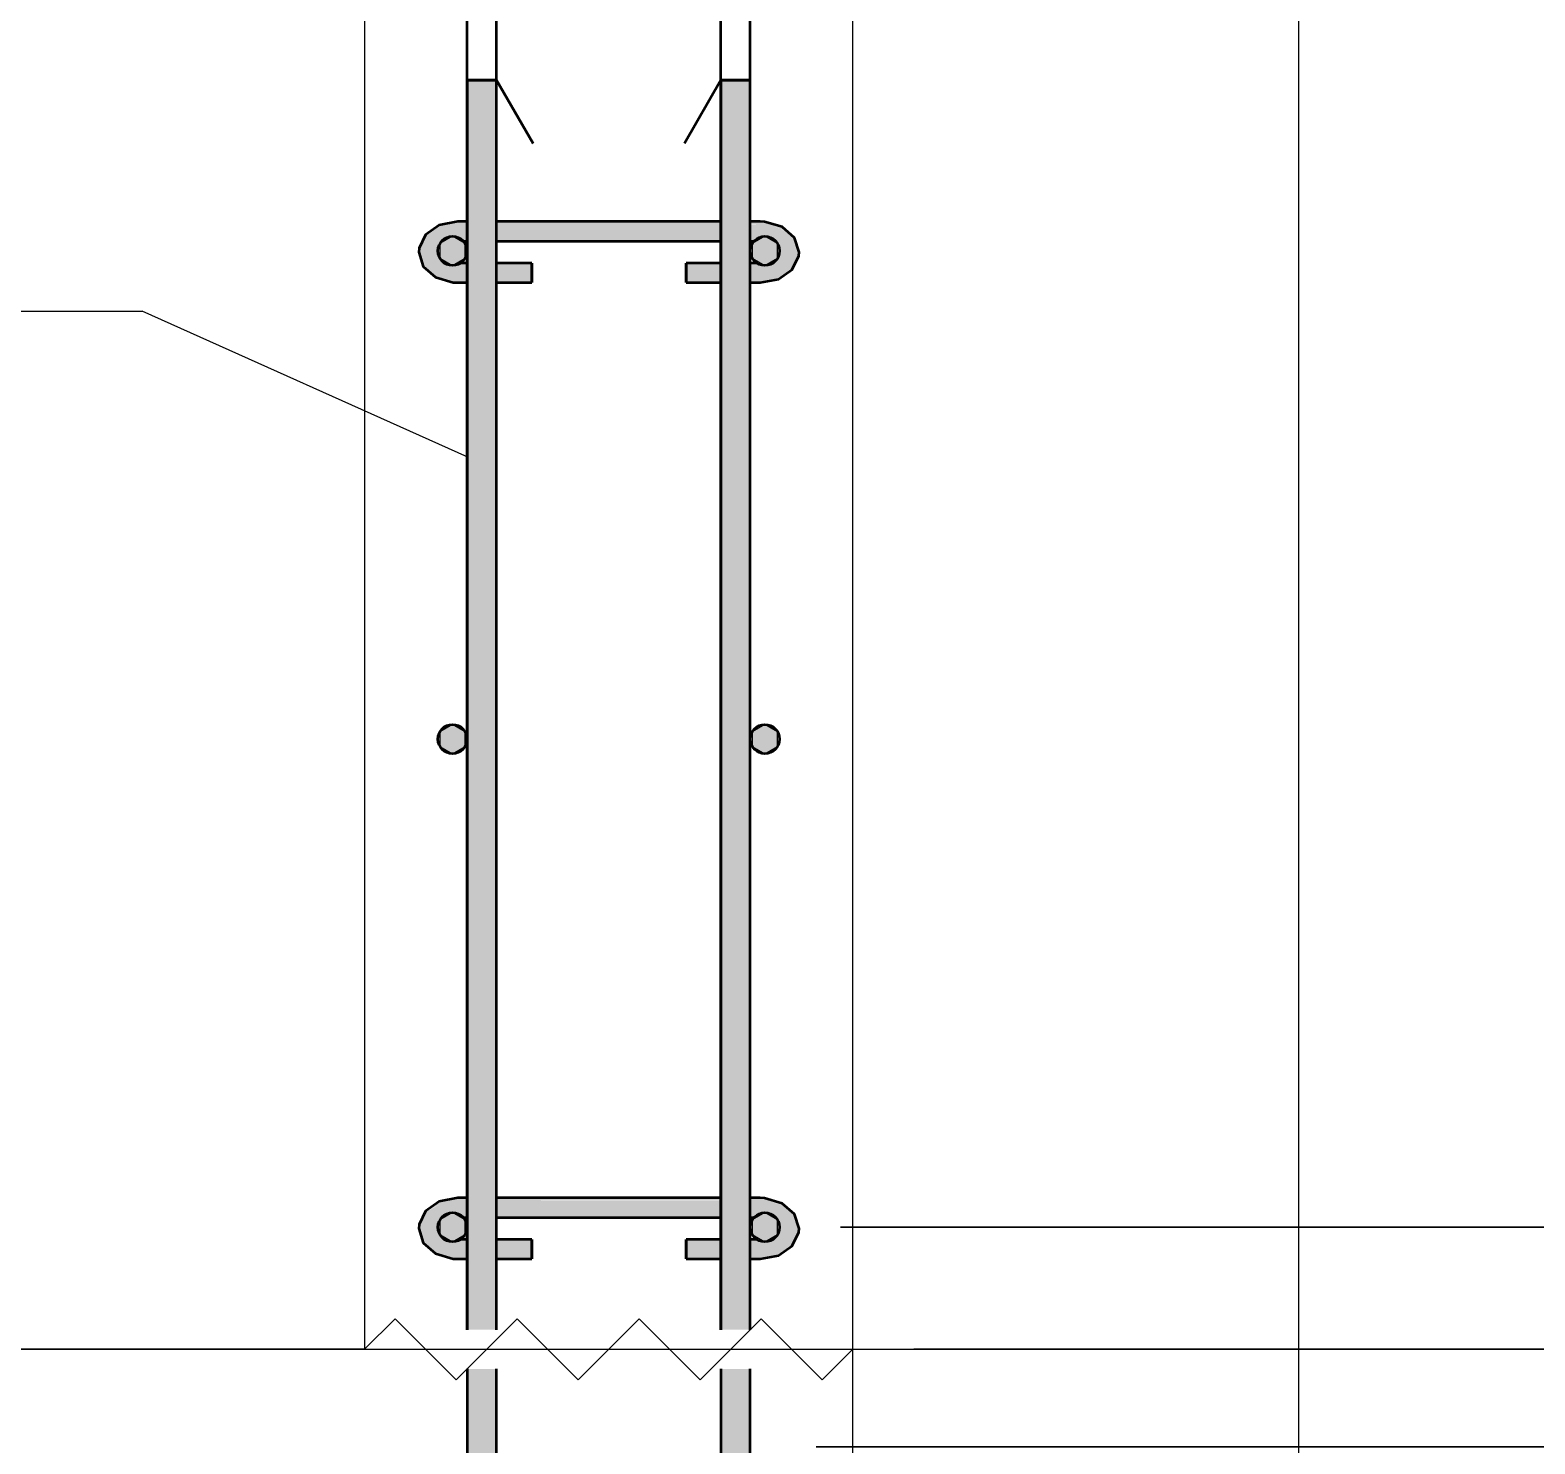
# Model space of a CAD drawing. Header units: millimetres. Extents: x -39709 to 12452, y -4989 to 80275.
# Drawn here: x 4058 to 4675, y -2989 to -2410 of the extents above; entities that cross this region are included whole.
import ezdxf

# ---------------------------------------------------------------- set-up
doc = ezdxf.new("R2010")
doc.units = ezdxf.units.MM
for name, color, linetype, lineweight in [('AA_Dim', 7, 'Continuous', 9), ('AA_Dim-25', 7, 'Continuous', 9), ('AA_Oformlenie', 7, 'Continuous', 9), ('AA_Vinoska', 7, 'Continuous', 9), ('AA_Visotnaya otmetka', 7, 'Continuous', 9), ('AF_Stena_Опалубка', 253, 'Continuous', 20), ('KR_Armatura', 7, 'Continuous', 20), ('KR_Armatura_Tonkie', 7, 'Continuous', 20), ('KR_Fundament', 7, 'Continuous', 20)]:
    doc.layers.add(name, color=color, linetype=linetype, lineweight=lineweight)
doc.styles.add('ISOCPEUR_6', font='isocpeur.TTF', dxfattribs={"width": 0.9, "height": 62.5})
doc.dimstyles.new('00_Точн_3_знака__прозр__2', dxfattribs={"dimscale": 304.8, "dimtxt": 62.672186, "dimasz": 0.139436, "dimexe": 0.123031, "dimexo": 0.082021, "dimgap": 0.008202, "dimtad": 1, "dimdec": 3, "dimrnd": 0.001, "dimdsep": 46, "dimtxsty": 'ISOCPEUR_6', "dimblk1": 'OBLIQUE', "dimblk2": 'OBLIQUE', "dimsah": 1, "dimcen": 0.09, "dimdle": 0.123031, "dimazin": 0, "dimtfac": 1, "dimtdec": 4, "dimtix": 1, "dimtmove": 1, "dimatfit": 3, "dimfxl": 1, "dimtvp": 1, "dimtolj": 1, "dimtzin": 0, "dimlwd": 18, "dimlwe": 18, "dimarcsym": 2})
doc.dimstyles.new('00_Точн_3_знака__прозр__3', dxfattribs={"dimscale": 304.8, "dimtxt": 62.672186, "dimasz": 0.139436, "dimexe": 0.123031, "dimexo": 0.082021, "dimgap": 0.008202, "dimtad": 1, "dimdec": 3, "dimrnd": 0.001, "dimdsep": 46, "dimtxsty": 'ISOCPEUR_6', "dimblk1": 'OBLIQUE', "dimblk2": 'OBLIQUE', "dimsah": 1, "dimcen": 0.09, "dimdle": 0.123031, "dimazin": 0, "dimtfac": 1, "dimtdec": 4, "dimtix": 1, "dimtmove": 0, "dimatfit": 3, "dimfxl": 1, "dimtvp": 1, "dimtolj": 1, "dimtzin": 0, "dimlwd": 18, "dimlwe": 18, "dimarcsym": 2})

# ---------------------------------------------------------------- blocks, each defined once
blk = doc.blocks.new('265_Выпуск П одной длины _НесАрм_РабПлоск_ - В1 _d12_ t250-4071037-2-2 Армирование')
at = {"layer": 'KR_Armatura_Tonkie', "lineweight": 35}
h = blk.add_hatch(color=256, dxfattribs=at)
h.paths.add_polyline_path([(-77200.51, -3156), (-77195.96, -3156), (-77196.16, -2958), (-77207.96, -2958), (-77207.75, -3156), (-77201.96, -3156)])
h.paths.add_polyline_path([(-77199.96, -2942), (-77195.96, -2942), (-77196.16, -2430), (-77207.96, -2430), (-77207.75, -2942), (-77199.98, -2942)])
h = blk.add_hatch(color=256, dxfattribs=at)
h.paths.add_polyline_path([(-77097.96, -3156), (-77091.96, -3156), (-77092.16, -2958), (-77103.96, -2958), (-77103.75, -3156), (-77099.51, -3156)])
h.paths.add_polyline_path([(-77092.58, -2942), (-77091.96, -2942), (-77092.16, -2430), (-77103.96, -2430), (-77103.75, -2942), (-77092.76, -2942)])
for points in [[(-77165.96, -3198), (-77165.96, -3186), (-77173.72, -3184.98), (-77181.12, -3181.85), (-77187.17, -3177.21), (-77192.06, -3170.7), (-77194.95, -3163.66), (-77196.16, -3156), (-77207.96, -3156), (-77206.53, -3166.87), (-77202.33, -3177), (-77195.26, -3186), (-77186.02, -3192.76), (-77176.83, -3196.57), (-77170.94, -3197.34)], [(-77133.96, -3198), (-77123.09, -3196.57), (-77112.69, -3192.17), (-77104.26, -3185.7), (-77097.58, -3177), (-77093.39, -3166.87), (-77092.16, -3156), (-77103.96, -3156), (-77104.98, -3163.76), (-77108.1, -3171.16), (-77112.74, -3177.21), (-77118.96, -3181.98), (-77126.3, -3184.99), (-77133.96, -3186.2), (-77133.96, -3197.8)], [(-77165.96, -3198), (-77133.96, -3197.8), (-77133.96, -3186), (-77165.96, -3186.2), (-77165.96, -3197.8)]]:
    blk.add_hatch(color=256, dxfattribs=at).paths.add_polyline_path(points)
for p, q in [((-77207.96, -2430), (-77207.96, -2942)), ((-77207.96, -2430), (-77195.96, -2430)), ((-77196.16, -2430), (-77207.75, -2430)), ((-77195.96, -2942), (-77195.96, -2430)), ((-77195.96, -2430), (-77180.96, -2455.98)), ((-77103.96, -2430), (-77118.96, -2455.98)), ((-77103.96, -2430), (-77103.96, -2942)), ((-77103.96, -2430), (-77091.96, -2430)), ((-77092.16, -2430), (-77103.75, -2430)), ((-77091.96, -2942), (-77091.96, -2430)), ((-77207.96, -2958), (-77207.96, -2990)), ((-77195.96, -2990), (-77195.96, -2958)), ((-77103.96, -2958), (-77103.96, -2990)), ((-77091.96, -2990), (-77091.96, -2958)), ((-77207.96, -2990), (-77207.96, -3002)), ((-77195.96, -3002), (-77195.96, -2990)), ((-77103.96, -2990), (-77103.96, -3002)), ((-77091.96, -3002), (-77091.96, -2990)), ((-77207.96, -3002), (-77207.96, -3156)), ((-77195.96, -3156), (-77195.96, -3002)), ((-77103.96, -3002), (-77103.96, -3156)), ((-77091.96, -3156), (-77091.96, -3002)), ((-77133.96, -3186), (-77165.96, -3186)), ((-77165.96, -3198), (-77133.96, -3198))]:
    blk.add_line(p, q, dxfattribs=at)
at = {"layer": 'KR_Armatura_Tonkie', "lineweight": 35, "flags": 128}
for points in [[(-77207.96, -3156), (-77205.99, -3168.69), (-77200.29, -3180.19), (-77194.69, -3186)], [(-77165.96, -3186), (-77176.61, -3184.04), (-77185.88, -3178.43), (-77192.55, -3169.89), (-77195.75, -3159.54), (-77195.96, -3156)], [(-77103.96, -3156), (-77105.91, -3166.66), (-77111.53, -3175.92), (-77120.06, -3182.59), (-77130.41, -3185.79), (-77133.96, -3186)], [(-77105.27, -3186), (-77100.52, -3181.42), (-77094.41, -3170.14), (-77091.98, -3157.53), (-77091.96, -3156)], [(-77194.69, -3186), (-77191.38, -3189.43), (-77180.09, -3195.55), (-77167.48, -3197.97), (-77165.96, -3198)], [(-77133.96, -3198), (-77121.27, -3196.04), (-77109.77, -3190.33), (-77105.27, -3186)]]:
    blk.add_lwpolyline(points, dxfattribs=at)
blk = doc.blocks.new('350_Стержень П торец СК-СГ _НесАрм_РабПлоск_ - 350_Стержень П торец СК-СГ _НесАрм_РабПлоск_-V30-2-2 Армирование')
at = {"layer": 'KR_Armatura_Tonkie'}
for points in [[(-77213.96, -2506), (-77212.4, -2505.8), (-77210.96, -2505.2), (-77209.71, -2504.24), (-77208.67, -2502.79), (-77208.16, -2501.55), (-77207.98, -2499.82), (-77208.16, -2498.45), (-77208.76, -2497), (-77209.71, -2495.76), (-77210.96, -2494.8), (-77212.4, -2494.2), (-77213.96, -2494), (-77215.51, -2494.2), (-77216.96, -2494.8), (-77218.2, -2495.76), (-77219.15, -2497), (-77219.75, -2498.45), (-77219.96, -2500), (-77219.75, -2501.55), (-77219.15, -2503), (-77218.2, -2504.24), (-77216.96, -2505.2), (-77215.51, -2505.8)], [(-77085.96, -2506), (-77084.4, -2505.8), (-77082.96, -2505.2), (-77081.71, -2504.24), (-77080.76, -2503), (-77080.16, -2501.55), (-77079.98, -2499.82), (-77080.16, -2498.45), (-77080.76, -2497), (-77081.71, -2495.76), (-77082.96, -2494.8), (-77084.4, -2494.2), (-77085.96, -2494), (-77087.51, -2494.2), (-77088.96, -2494.8), (-77090.2, -2495.76), (-77091.15, -2497), (-77091.75, -2498.45), (-77091.96, -2500), (-77091.75, -2501.55), (-77091.15, -2503), (-77090.2, -2504.24), (-77088.96, -2505.2), (-77087.51, -2505.8)]]:
    blk.add_hatch(color=256, dxfattribs=at).paths.add_polyline_path(points)
at = {"layer": 'AA_Oformlenie'}
for centre, start, end in [((-77213.96, -2500), 90, 270), ((-77213.96, -2500), 270, 90), ((-77085.96, -2500), 90, 270), ((-77085.96, -2500), 270, 90)]:
    blk.add_arc(centre, 6, start, end, dxfattribs=at)
at = {"layer": 'KR_Armatura_Tonkie', "lineweight": 35}
for centre in [(-77213.96, -2500), (-77085.96, -2500)]:
    blk.add_circle(centre, 6, dxfattribs=at)
blk = doc.blocks.new('350_Стержень П торец СК-СГ _НесАрм_РабПлоск_ - 350_Стержень П торец СК-СГ _НесАрм_РабПлоск_-4142405-2-2 Армирование')
at = {"layer": 'KR_Armatura_Tonkie'}
for points in [[(-77213.96, -1106), (-77212.4, -1105.8), (-77210.96, -1105.2), (-77209.71, -1104.24), (-77208.76, -1103), (-77208.16, -1101.55), (-77207.96, -1100), (-77208.16, -1098.45), (-77208.76, -1097), (-77209.71, -1095.76), (-77210.96, -1094.8), (-77212.4, -1094.2), (-77213.96, -1094), (-77215.51, -1094.2), (-77216.96, -1094.8), (-77218.2, -1095.76), (-77219.15, -1097), (-77219.75, -1098.45), (-77219.96, -1100), (-77219.75, -1101.55), (-77219.15, -1103), (-77218.2, -1104.24), (-77216.96, -1105.2), (-77215.51, -1105.8)], [(-77085.96, -1106), (-77084.4, -1105.8), (-77082.96, -1105.2), (-77081.71, -1104.24), (-77080.76, -1103), (-77080.16, -1101.55), (-77079.96, -1100), (-77080.16, -1098.45), (-77080.76, -1097), (-77081.71, -1095.76), (-77082.96, -1094.8), (-77084.4, -1094.2), (-77085.96, -1094), (-77087.51, -1094.2), (-77088.96, -1094.8), (-77090.2, -1095.76), (-77091.15, -1097), (-77091.75, -1098.45), (-77091.96, -1100), (-77091.75, -1101.55), (-77091.15, -1103), (-77090.2, -1104.24), (-77088.96, -1105.2), (-77087.51, -1105.8)]]:
    blk.add_hatch(color=256, dxfattribs=at).paths.add_polyline_path(points)
at = {"layer": 'AA_Oformlenie'}
for centre, start, end in [((-77213.96, -1100), 90, 270), ((-77213.96, -1100), 270, 90), ((-77085.96, -1100), 90, 270), ((-77085.96, -1100), 270, 90)]:
    blk.add_arc(centre, 6, start, end, dxfattribs=at)
at = {"layer": 'KR_Armatura_Tonkie', "lineweight": 35}
for centre in [(-77213.96, -1100), (-77085.96, -1100)]:
    blk.add_circle(centre, 6, dxfattribs=at)
blk = doc.blocks.new('265_Выпуск П одной длины _НесАрм_РабПлоск_ - В1 _d12_ t250-V31-2-2 Армирование')
at = {"layer": 'KR_Armatura_Tonkie', "lineweight": 35}
for p, q in [((-77207.96, -2430), (-77207.96, -2488.89)), ((-77196.16, -2430), (-77207.75, -2430)), ((-77207.75, -2430), (-77196.16, -2430)), ((-77195.96, -2488.89), (-77195.96, -2430)), ((-77195.96, -2430), (-77180.96, -2455.98)), ((-77103.96, -2430), (-77118.96, -2455.98)), ((-77103.96, -2430), (-77103.96, -2488.89)), ((-77103.75, -2430), (-77092.16, -2430)), ((-77092.16, -2430), (-77103.75, -2430)), ((-77091.96, -2488.89), (-77091.96, -2430)), ((-77207.96, -2495.13), (-77207.96, -2888.89)), ((-77195.96, -2888.89), (-77195.96, -2495.13)), ((-77103.96, -2495.13), (-77103.96, -2888.89)), ((-77091.96, -2888.89), (-77091.96, -2495.13)), ((-77207.96, -2895.13), (-77207.96, -2942)), ((-77195.96, -2942), (-77195.96, -2895.13)), ((-77103.96, -2895.13), (-77103.96, -2942)), ((-77091.96, -2942), (-77091.96, -2895.13)), ((-77207.96, -2958), (-77207.96, -2990)), ((-77195.96, -2990), (-77195.96, -2958)), ((-77103.96, -2958), (-77103.96, -2990)), ((-77091.96, -2990), (-77091.96, -2958)), ((-77103.96, -2990), (-77103.96, -3002)), ((-77091.96, -3002), (-77091.96, -2990)), ((-77207.96, -3002), (-77207.96, -3156)), ((-77195.96, -3156), (-77195.96, -3002)), ((-77103.96, -3002), (-77103.96, -3014.93)), ((-77091.96, -3156), (-77091.96, -3002)), ((-77192.99, -3168.46), (-77195.3, -3160.99)), ((-77186.32, -3177.87), (-77192.23, -3170.3)), ((-77177.99, -3183.21), (-77184.48, -3179.28)), ((-77165.96, -3186), (-77175.47, -3184.25)), ((-77141.96, -3186), (-77165.96, -3186)), ((-77165.96, -3198), (-77133.96, -3198))]:
    blk.add_line(p, q, dxfattribs=at)
at = {"layer": 'KR_Armatura_Tonkie', "lineweight": 35, "flags": 128}
for points in [[(-77092.53, -3160.39), (-77091.98, -3157.53), (-77091.96, -3156)], [(-77206.13, -3167.83), (-77205.99, -3168.69), (-77204.65, -3171.4)], [(-77095.82, -3172.74), (-77094.41, -3170.14), (-77094.12, -3168.63)], [(-77201.04, -3178.68), (-77200.29, -3180.19), (-77198.29, -3182.27)], [(-77102.26, -3183.1), (-77100.52, -3181.42), (-77099.44, -3179.41)], [(-77111.27, -3191.08), (-77109.77, -3190.33), (-77107.69, -3188.33)], [(-77122.12, -3196.17), (-77121.27, -3196.04), (-77118.55, -3194.69)]]:
    blk.add_lwpolyline(points, dxfattribs=at)
blk = doc.blocks.new('261_Шпилька массив _НесАрм_РабПлоск_ - 8 А240-4153523-2-2 Армирование')
at = {"layer": 'KR_Armatura_Tonkie', "lineweight": 35}
for points in [[(-77211.79, -2512.98), (-77211.79, -2506.15), (-77214.42, -2505.94), (-77216.48, -2505.39), (-77216.96, -2505.2), (-77218.74, -2503.53), (-77219.15, -2503), (-77219.89, -2500.49), (-77219.93, -2499.82), (-77219.34, -2497.45), (-77218.73, -2496.45), (-77217.92, -2495.54), (-77216.96, -2494.8), (-77215.51, -2494.2), (-77213.96, -2494), (-77211.79, -2494), (-77211.79, -2489.18), (-77217.92, -2490.04), (-77223.11, -2492.49), (-77226.58, -2496.17), (-77227.79, -2500.49), (-77226.58, -2504.82), (-77222.83, -2508.92), (-77220.07, -2510.98), (-77217.86, -2512.04), (-77215.24, -2512.44)], [(-77087.96, -2512.98), (-77080.44, -2511.53), (-77075.55, -2508.41), (-77073.17, -2504.82), (-77071.96, -2500.49), (-77073.17, -2496.17), (-77076.64, -2492.49), (-77082.07, -2490.01), (-77087.96, -2489.18), (-77087.96, -2494.39), (-77086.91, -2494.12), (-77085.88, -2494.01), (-77083.76, -2494.47), (-77082.08, -2495.47), (-77081.17, -2496.47), (-77080.46, -2497.72), (-77080.12, -2498.77), (-77080.06, -2500.76), (-77080.16, -2501.55), (-77081.03, -2503.36), (-77081.77, -2504.29), (-77083.96, -2505.61), (-77085.25, -2505.91), (-77087.96, -2506.15), (-77087.96, -2512.84)], [(-77211.79, -2912.98), (-77211.79, -2906.15), (-77214.42, -2905.94), (-77216.48, -2905.39), (-77216.96, -2905.2), (-77218.74, -2903.53), (-77219.15, -2903), (-77219.89, -2900.49), (-77219.95, -2899.92), (-77219.34, -2897.45), (-77218.73, -2896.45), (-77217.92, -2895.54), (-77216.96, -2894.8), (-77215.51, -2894.2), (-77213.96, -2894), (-77211.79, -2894), (-77211.79, -2889.18), (-77217.92, -2890.04), (-77223.52, -2892.93), (-77226.58, -2896.17), (-77227.79, -2900.49), (-77226.58, -2904.82), (-77222.83, -2908.92), (-77220.07, -2910.98), (-77217.86, -2912.04), (-77215.24, -2912.44)], [(-77087.96, -2912.98), (-77080.44, -2911.53), (-77075.46, -2908.27), (-77073.17, -2904.82), (-77071.96, -2900.49), (-77073.17, -2896.17), (-77076.64, -2892.49), (-77082.07, -2890.01), (-77087.96, -2889.18), (-77087.96, -2894.39), (-77086.91, -2894.12), (-77085.88, -2894.01), (-77083.76, -2894.47), (-77082.08, -2895.47), (-77081.17, -2896.47), (-77080.46, -2897.72), (-77080.12, -2898.77), (-77080.06, -2900.76), (-77080.16, -2901.55), (-77081.03, -2903.36), (-77081.77, -2904.29), (-77083.96, -2905.61), (-77085.25, -2905.91), (-77087.96, -2906.15), (-77087.96, -2912.84)]]:
    blk.add_hatch(color=256, dxfattribs=at).paths.add_polyline_path(points)
h = blk.add_hatch(color=256, dxfattribs=at)
h.paths.add_polyline_path([(-77211.79, -2506.15), (-77211.79, -2505.54), (-77212.4, -2506.04)])
h.paths.add_polyline_path([(-77226.58, -2496.17), (-77223.11, -2492.49), (-77217.68, -2490.01), (-77211.79, -2489.18), (-77211.79, -2488.01), (-77217.97, -2489), (-77220.48, -2490.2), (-77223.8, -2492.84)])
h = blk.add_hatch(color=256, dxfattribs=at)
h.paths.add_polyline_path([(-77211.79, -2489.18), (-77207.96, -2489.18), (-77207.96, -2488.01), (-77211.79, -2488.15), (-77211.79, -2488.55)])
h.paths.add_polyline_path([(-77195.96, -2489.18), (-77103.96, -2489.1), (-77103.96, -2488.01), (-77195.96, -2488.15), (-77195.96, -2488.63)])
h.paths.add_polyline_path([(-77091.96, -2489.18), (-77087.96, -2489.18), (-77087.96, -2488.01), (-77091.96, -2488.16), (-77091.96, -2489.16)])
h = blk.add_hatch(color=256, dxfattribs=at)
h.paths.add_polyline_path([(-77209.52, -2496.01), (-77207.96, -2495.76), (-77207.96, -2489.18), (-77211.79, -2489.18), (-77211.79, -2494.46), (-77210.08, -2495.47), (-77209.52, -2496.01)])
h.paths.add_polyline_path([(-77195.96, -2496.01), (-77103.96, -2495.87), (-77103.96, -2489.18), (-77195.96, -2489.18), (-77195.96, -2495.99)])
h.paths.add_polyline_path([(-77090.39, -2496.01), (-77089.83, -2495.47), (-77087.96, -2494.01), (-77087.96, -2489.18), (-77091.96, -2489.21), (-77091.75, -2496.01), (-77090.64, -2496.01)])
h = blk.add_hatch(color=256, dxfattribs=at)
h.paths.add_polyline_path([(-77087.96, -2506.15), (-77087.51, -2505.8), (-77087.96, -2505.8), (-77087.96, -2506)])
h.paths.add_polyline_path([(-77073.17, -2496.17), (-77075.55, -2492.58), (-77080.44, -2489.46), (-77087.96, -2488.15), (-77087.96, -2489.18), (-77081.83, -2490.04), (-77076.64, -2492.49)])
h = blk.add_hatch(color=256, dxfattribs=at)
h.paths.add_polyline_path([(-77209.71, -2506.15), (-77207.96, -2506.15), (-77207.96, -2504.98), (-77210.96, -2505.2), (-77211.79, -2505.8), (-77211.79, -2506.15)])
h.paths.add_polyline_path([(-77181.49, -2506.15), (-77181.49, -2504.98), (-77195.96, -2505.12), (-77195.96, -2506.15), (-77186.02, -2506.15)])
h = blk.add_hatch(color=256, dxfattribs=at)
h.paths.add_polyline_path([(-77186.02, -2512.98), (-77181.49, -2512.84), (-77181.49, -2506.15), (-77195.96, -2506.15), (-77195.96, -2512.98)])
h.paths.add_polyline_path([(-77211.79, -2512.98), (-77207.96, -2512.84), (-77207.96, -2506.15), (-77211.79, -2506.16), (-77211.79, -2512.84)])
h = blk.add_hatch(color=256, dxfattribs=at)
h.paths.add_polyline_path([(-77118.06, -2506.15), (-77103.96, -2506.15), (-77103.96, -2504.98), (-77118.26, -2505.12), (-77118.26, -2506.15)])
h.paths.add_polyline_path([(-77087.96, -2506.15), (-77088.19, -2505.51), (-77089.63, -2504.98), (-77091.96, -2505.2), (-77091.96, -2506.15), (-77088.4, -2506.15)])
h = blk.add_hatch(color=256, dxfattribs=at)
h.paths.add_polyline_path([(-77087.96, -2512.98), (-77087.96, -2506.15), (-77091.96, -2506.15), (-77091.96, -2512.98)])
h.paths.add_polyline_path([(-77118.06, -2512.98), (-77103.96, -2512.84), (-77103.96, -2506.15), (-77118.26, -2506.15), (-77118.26, -2512.98)])
h = blk.add_hatch(color=256, dxfattribs=at)
h.paths.add_polyline_path([(-77211.79, -2906.15), (-77211.79, -2905.54), (-77212.4, -2906.04)])
h.paths.add_polyline_path([(-77226.58, -2896.17), (-77223.11, -2892.49), (-77217.68, -2890.01), (-77211.79, -2889.18), (-77211.79, -2888.01), (-77217.97, -2889), (-77220.48, -2890.2), (-77224.2, -2893.32), (-77226.4, -2895.95)])
h = blk.add_hatch(color=256, dxfattribs=at)
h.paths.add_polyline_path([(-77186.02, -2889.18), (-77103.96, -2889.1), (-77103.96, -2888.01), (-77195.96, -2888.15), (-77195.96, -2889.18)])
h.paths.add_polyline_path([(-77208.67, -2889.18), (-77207.96, -2889.18), (-77207.96, -2888.01), (-77211.79, -2888.15), (-77211.79, -2889.18)])
h.paths.add_polyline_path([(-77091.96, -2889.18), (-77087.96, -2889.18), (-77087.96, -2888.01), (-77091.96, -2888.16), (-77091.96, -2889.16)])
h = blk.add_hatch(color=256, dxfattribs=at)
h.paths.add_polyline_path([(-77209.17, -2896.01), (-77207.96, -2895.76), (-77207.96, -2889.18), (-77211.79, -2889.18), (-77211.79, -2894.46), (-77210.08, -2895.47), (-77209.52, -2896.01)])
h.paths.add_polyline_path([(-77118.06, -2896.01), (-77103.96, -2895.87), (-77103.96, -2889.18), (-77195.96, -2889.18), (-77195.96, -2896.01), (-77140.71, -2896.01)])
h.paths.add_polyline_path([(-77091.96, -2896.01), (-77090.2, -2895.76), (-77087.96, -2894.01), (-77087.96, -2889.18), (-77091.96, -2889.21), (-77091.96, -2895.88)])
h = blk.add_hatch(color=256, dxfattribs=at)
h.paths.add_polyline_path([(-77087.96, -2906.15), (-77087.51, -2905.8), (-77087.96, -2905.8), (-77087.96, -2906)])
h.paths.add_polyline_path([(-77073.17, -2896.17), (-77075.55, -2892.58), (-77080.44, -2889.46), (-77087.96, -2888.15), (-77087.96, -2889.18), (-77081.83, -2890.04), (-77076.23, -2892.93), (-77074.31, -2894.96)])
h = blk.add_hatch(color=256, dxfattribs=at)
h.paths.add_polyline_path([(-77209.71, -2906.15), (-77207.96, -2906.15), (-77207.96, -2904.98), (-77210.96, -2905.2), (-77211.79, -2905.8), (-77211.79, -2906.15)])
h.paths.add_polyline_path([(-77181.49, -2906.15), (-77181.49, -2904.98), (-77195.96, -2905.12), (-77195.96, -2906.15), (-77186.02, -2906.15)])
h = blk.add_hatch(color=256, dxfattribs=at)
h.paths.add_polyline_path([(-77186.02, -2912.98), (-77181.49, -2912.84), (-77181.49, -2906.15), (-77195.96, -2906.15), (-77195.96, -2912.98)])
h.paths.add_polyline_path([(-77207.96, -2912.98), (-77207.96, -2906.15), (-77211.79, -2906.16), (-77211.79, -2912.98), (-77208.67, -2912.98)])
h = blk.add_hatch(color=256, dxfattribs=at)
h.paths.add_polyline_path([(-77118.06, -2906.15), (-77103.96, -2906.15), (-77103.96, -2904.98), (-77118.26, -2905.12), (-77118.26, -2906.15)])
h.paths.add_polyline_path([(-77087.96, -2906.15), (-77088.19, -2905.51), (-77089.63, -2904.98), (-77091.96, -2905.2), (-77091.96, -2906.15), (-77088.4, -2906.15)])
h = blk.add_hatch(color=256, dxfattribs=at)
h.paths.add_polyline_path([(-77103.96, -2912.98), (-77103.96, -2906.15), (-77118.26, -2906.15), (-77118.06, -2912.98)])
h.paths.add_polyline_path([(-77091.96, -2912.98), (-77087.96, -2912.84), (-77087.96, -2906.15), (-77091.96, -2906.15), (-77091.96, -2912.96)])
for p, q in [((-77207.96, -2488.01), (-77211.79, -2488.01)), ((-77103.96, -2488.01), (-77195.96, -2488.01)), ((-77087.96, -2488.01), (-77091.96, -2488.01)), ((-77209.57, -2496.01), (-77207.96, -2496.01)), ((-77195.96, -2496.01), (-77103.96, -2496.01)), ((-77091.96, -2496.01), (-77090.39, -2496.01)), ((-77207.96, -2504.98), (-77210.67, -2504.98)), ((-77181.49, -2504.98), (-77195.96, -2504.98)), ((-77181.49, -2504.98), (-77181.49, -2506.15)), ((-77181.49, -2511.81), (-77181.49, -2505.12)), ((-77181.49, -2506.15), (-77181.49, -2512.98)), ((-77103.96, -2504.98), (-77118.26, -2504.98)), ((-77118.26, -2506.15), (-77118.26, -2504.98)), ((-77118.26, -2505.12), (-77118.26, -2511.81)), ((-77118.26, -2512.98), (-77118.26, -2506.15)), ((-77089.24, -2504.98), (-77091.96, -2504.98)), ((-77211.79, -2512.98), (-77207.96, -2512.98)), ((-77195.96, -2512.98), (-77181.49, -2512.98)), ((-77181.49, -2512.84), (-77181.49, -2511.81)), ((-77118.26, -2511.81), (-77118.26, -2512.84)), ((-77118.26, -2512.98), (-77103.96, -2512.98)), ((-77091.96, -2512.98), (-77087.96, -2512.98)), ((-77207.96, -2888.01), (-77211.79, -2888.01)), ((-77103.96, -2888.01), (-77195.96, -2888.01)), ((-77087.96, -2888.01), (-77091.96, -2888.01)), ((-77209.57, -2896.01), (-77207.96, -2896.01)), ((-77195.96, -2896.01), (-77103.96, -2896.01)), ((-77091.96, -2896.01), (-77090.39, -2896.01)), ((-77207.96, -2904.98), (-77210.67, -2904.98)), ((-77181.49, -2904.98), (-77195.96, -2904.98)), ((-77181.49, -2904.98), (-77181.49, -2906.15)), ((-77181.49, -2911.81), (-77181.49, -2905.12)), ((-77181.49, -2906.15), (-77181.49, -2912.98)), ((-77103.96, -2904.98), (-77118.26, -2904.98)), ((-77118.26, -2906.15), (-77118.26, -2904.98)), ((-77118.26, -2905.12), (-77118.26, -2911.81)), ((-77118.26, -2912.98), (-77118.26, -2906.15)), ((-77089.24, -2904.98), (-77091.96, -2904.98)), ((-77211.79, -2912.98), (-77207.96, -2912.98)), ((-77195.96, -2912.98), (-77181.49, -2912.98)), ((-77181.49, -2912.84), (-77181.49, -2911.81)), ((-77118.26, -2911.81), (-77118.26, -2912.84)), ((-77118.26, -2912.98), (-77103.96, -2912.98)), ((-77091.96, -2912.98), (-77087.96, -2912.98))]:
    blk.add_line(p, q, dxfattribs=at)
at = {"layer": 'KR_Armatura_Tonkie', "lineweight": 35, "flags": 128}
for points in [[(-77211.79, -2488.01), (-77219.37, -2489.47), (-77224.98, -2493.37), (-77227.67, -2498.93), (-77227.79, -2500.49)], [(-77071.96, -2500.49), (-77073.81, -2494.61), (-77078.82, -2490.21), (-77086.09, -2488.09), (-77087.96, -2488.01)], [(-77227.79, -2500.49), (-77225.94, -2506.38), (-77220.93, -2510.78), (-77213.66, -2512.9), (-77211.79, -2512.98)], [(-77087.96, -2512.98), (-77080.38, -2511.52), (-77074.77, -2507.62), (-77072.08, -2502.06), (-77071.96, -2500.49)], [(-77211.79, -2888.01), (-77219.37, -2889.47), (-77224.98, -2893.37), (-77227.67, -2898.93), (-77227.79, -2900.49)], [(-77071.96, -2900.49), (-77073.81, -2894.61), (-77078.82, -2890.21), (-77086.09, -2888.09), (-77087.96, -2888.01)], [(-77227.79, -2900.49), (-77225.94, -2906.38), (-77220.93, -2910.78), (-77213.66, -2912.9), (-77211.79, -2912.98)], [(-77087.96, -2912.98), (-77080.38, -2911.52), (-77074.77, -2907.62), (-77072.08, -2902.06), (-77071.96, -2900.49)]]:
    blk.add_lwpolyline(points, dxfattribs=at)
blk = doc.blocks.new('011_Прямоугольник обрыва _ЭлУзла_ - 011_Прямоугольник обрыва _ЭлУзла_-4146452-2-2 Армирование')
at = {"layer": 'AA_Oformlenie'}
blk.add_line((-76867.33, -1568.23), (-76867.33, -3314.31), dxfattribs=at)
blk = doc.blocks.new('Последовательность узлов - 3мм масшт20 маскировка-904226-2-2 Армирование')
at = {"layer": 'AA_Oformlenie'}
for p, q in [((-77249.956293, -2950), (-77237.456293, -2937.5)), ((-77237.456293, -2937.5), (-77212.456293, -2962.5)), ((-77199.956293, -2950), (-77187.456293, -2937.5)), ((-77187.456293, -2937.5), (-77162.456293, -2962.5)), ((-77149.956293, -2950), (-77137.456293, -2937.5)), ((-77137.456293, -2937.5), (-77112.456293, -2962.5)), ((-77099.956293, -2950), (-77087.456293, -2937.5)), ((-77087.456293, -2937.5), (-77062.456293, -2962.5)), ((-77199.956293, -2950), (-77212.456293, -2962.5)), ((-77149.956293, -2950), (-77162.456293, -2962.5)), ((-77099.956293, -2950), (-77112.456293, -2962.5)), ((-77049.956293, -2950), (-77062.456293, -2962.5))]:
    blk.add_line(p, q, dxfattribs=at)
blk = doc.blocks.new('DIMBLOCK104-2-2 Армирование')
at = {"layer": 'AA_Dim-25', "lineweight": 18}
for p, q in [((4964.56, -2716.89), (4964.56, -2926.36)), ((4817.39, -2912.5), (4817.39, -2990)), ((4964.56, -2926.36), (4817.39, -2970)), ((4420.02, -2950), (4854.89, -2950)), ((4817.39, -2950), (4420.02, -2950)), ((4380.02, -2990), (4854.89, -2990)), ((4817.39, -2990), (4380.02, -2990))]:
    blk.add_line(p, q, dxfattribs=at)
at = {"layer": 'AA_Dim-25', "lineweight": 30}
for p, q in [((4817.39, -2950), (4796.14, -2928.75)), ((4817.39, -2950), (4838.64, -2971.25)), ((4817.39, -2990), (4796.14, -2968.75)), ((4817.39, -2990), (4838.64, -3011.25))]:
    blk.add_line(p, q, dxfattribs=at)
at = {"layer": 'AA_Dim-25', "color": 0, "lineweight": 18, "insert": (4880.64, -2901.36), "char_height": 62.5, "width": 221.3629, "attachment_point": 1, "rotation": 90, "line_spacing_factor": 1.135194, "style": 'ISOCPEUR_6'}
blk.add_mtext('з.с.40', dxfattribs=at)
blk = doc.blocks.new('_Oblique')
at = {"color": 0, "linetype": 'ByBlock', "lineweight": -2}
blk.add_line((-0.5, -0.5), (0.5, 0.5), dxfattribs=at)
blk = doc.blocks.new('DIMBLOCK105-2-2 Армирование')
at = {"layer": 'AA_Dim-25', "lineweight": 30}
for p, q in [((4817.39, -2990), (4796.14, -2968.75)), ((4817.39, -2990), (4838.64, -3011.25)), ((4817.39, -3210), (4796.14, -3188.75)), ((4817.39, -3210), (4838.64, -3231.25))]:
    blk.add_line(p, q, dxfattribs=at)
at = {"layer": 'AA_Dim-25', "lineweight": 18}
for p, q in [((4380.02, -2990), (4854.89, -2990)), ((4817.39, -2990), (4380.02, -2990)), ((4817.39, -2990), (4817.39, -3210)), ((4350.02, -3210), (4854.89, -3210)), ((4817.39, -3210), (4350.02, -3210))]:
    blk.add_line(p, q, dxfattribs=at)
at = {"layer": 'AA_Dim-25', "color": 0, "lineweight": 18, "insert": (4733.47, -3158.53), "char_height": 62.5, "width": 140.4803, "attachment_point": 1, "rotation": 90, "line_spacing_factor": 1.135194, "style": 'ISOCPEUR_6'}
blk.add_mtext('220', dxfattribs=at)
blk = doc.blocks.new('DIMBLOCK108-2-2 Армирование')
at = {"layer": 'AA_Dim-25', "lineweight": 30}
for p, q in [((4817.39, 300), (4796.14, 321.25)), ((4817.39, 300), (4838.64, 278.75)), ((4817.39, -2900), (4796.14, -2878.75)), ((4817.39, -2900), (4838.64, -2921.25))]:
    blk.add_line(p, q, dxfattribs=at)
at = {"layer": 'AA_Dim-25', "lineweight": 18}
for p, q in [((4390.02, 300), (4854.89, 300)), ((4817.39, 300), (4390.02, 300)), ((4817.39, 300), (4817.39, -2900)), ((4390.02, -2900), (4854.89, -2900)), ((4817.39, -2900), (4390.02, -2900))]:
    blk.add_line(p, q, dxfattribs=at)
at = {"layer": 'AA_Dim-25', "color": 0, "lineweight": 18, "insert": (4733.47, -1508.71), "char_height": 62.5, "width": 500.9045, "attachment_point": 1, "rotation": 90, "line_spacing_factor": 1.135194, "style": 'ISOCPEUR_6'}
blk.add_mtext('200х16=3200', dxfattribs=at)
blk = doc.blocks.new('DIMBLOCK109-2-2 Армирование')
at = {"layer": 'AA_Dim-25', "lineweight": 18}
for p, q in [((4817.39, -2773.45), (4817.39, -2876.5)), ((4817.39, -2876.5), (4817.39, -2925)), ((4390.02, -2900), (4854.89, -2900)), ((4817.39, -2900), (4390.02, -2900)), ((4817.39, -2900), (4817.39, -2987.5)), ((4420.02, -2950), (4854.89, -2950)), ((4817.39, -2950), (4420.02, -2950))]:
    blk.add_line(p, q, dxfattribs=at)
at = {"layer": 'AA_Dim-25', "lineweight": 30}
for p, q in [((4817.39, -2900), (4796.14, -2878.75)), ((4817.39, -2900), (4838.64, -2921.25)), ((4817.39, -2950), (4796.14, -2928.75)), ((4817.39, -2950), (4838.64, -2971.25))]:
    blk.add_line(p, q, dxfattribs=at)
at = {"layer": 'AA_Dim-25', "color": 0, "lineweight": 18, "insert": (4733.47, -2851.5), "char_height": 62.5, "width": 93.6535, "attachment_point": 1, "rotation": 90, "line_spacing_factor": 1.135194, "style": 'ISOCPEUR_6'}
blk.add_mtext('50', dxfattribs=at)
blk = doc.blocks.new('042_М_Арматуры - Диам длина поз _ Комментарий-3662934-2-2 Армирование')
at = {"layer": 'AA_Vinoska'}
blk.add_line((-77986.31, -2807.21), (-77636.31, -2807.21), dxfattribs=at)

msp = doc.modelspace()

# ---------------------------------------------------------------- hatches: boundary and pattern name
at = {"layer": 'KR_Armatura'}
h = msp.add_hatch(color=256, dxfattribs=at)
edge = h.paths.add_edge_path()
edge.add_arc((4231.0174, -2500), 6, 0, 360)
for points in [[(4231.0174, -2506), (4236.2135, -2503), (4236.2135, -2497), (4231.0174, -2494), (4225.8212, -2497), (4225.8212, -2503)], [(4359.0174, -2506), (4364.2135, -2503), (4364.2135, -2497), (4359.0174, -2494), (4353.8212, -2497), (4353.8212, -2503)], [(4231.0174, -2706), (4236.2135, -2703), (4236.2135, -2697), (4231.0174, -2694), (4225.8212, -2697), (4225.8212, -2703)], [(4359.0174, -2706), (4364.2135, -2703), (4364.2135, -2697), (4359.0174, -2694), (4353.8212, -2697), (4353.8212, -2703)], [(4231.0174, -2906), (4236.2135, -2903), (4236.2135, -2897), (4231.0174, -2894), (4225.8212, -2897), (4225.8212, -2903)], [(4359.0174, -2906), (4364.2135, -2903), (4364.2135, -2897), (4359.0174, -2894), (4353.8212, -2897), (4353.8212, -2903)]]:
    msp.add_hatch(color=256, dxfattribs=at).paths.add_polyline_path(points)
h = msp.add_hatch(color=256, dxfattribs=at)
edge = h.paths.add_edge_path()
edge.add_arc((4359.0174, -2500), 6, 0, 360)
h = msp.add_hatch(color=256, dxfattribs=at)
edge = h.paths.add_edge_path()
edge.add_arc((4231.0174, -2700), 6, 0, 360)
h = msp.add_hatch(color=256, dxfattribs=at)
edge = h.paths.add_edge_path()
edge.add_arc((4359.0174, -2700), 6, 0, 360)
h = msp.add_hatch(color=256, dxfattribs=at)
edge = h.paths.add_edge_path()
edge.add_arc((4231.0174, -2900), 6, 0, 360)
h = msp.add_hatch(color=256, dxfattribs=at)
edge = h.paths.add_edge_path()
edge.add_arc((4359.0174, -2900), 6, 0, 360)

# ---------------------------------------------------------------- linework, layer by layer
at = {"layer": 'AA_Vinoska'}
msp.add_line((4237.2841, -2584.457), (4103.8361, -2524.7554), dxfattribs=at)
at = {"layer": 'AA_Visotnaya otmetka'}
msp.add_line((3991.6513, -2950), (5072.3291, -2950), dxfattribs=at)
at = {"layer": 'AF_Stena_Опалубка'}
for p, q in [((4195.0174, 350), (4195.0174, -2950)), ((4395.0174, -2950), (4395.0174, 350))]:
    msp.add_line(p, q, dxfattribs=at)
at = {"layer": 'KR_Armatura'}
for p, q in [((4231.0174, -2494), (4225.8212, -2497)), ((4225.8212, -2497), (4225.8212, -2503)), ((4236.2135, -2497), (4231.0174, -2494)), ((4236.2135, -2503), (4236.2135, -2497)), ((4359.0174, -2494), (4353.8212, -2497)), ((4353.8212, -2497), (4353.8212, -2503)), ((4364.2135, -2497), (4359.0174, -2494)), ((4364.2135, -2503), (4364.2135, -2497)), ((4225.8212, -2503), (4231.0174, -2506)), ((4231.0174, -2506), (4236.2135, -2503)), ((4353.8212, -2503), (4359.0174, -2506)), ((4359.0174, -2506), (4364.2135, -2503)), ((4231.0174, -2694), (4225.8212, -2697)), ((4236.2135, -2697), (4231.0174, -2694)), ((4359.0174, -2694), (4353.8212, -2697)), ((4364.2135, -2697), (4359.0174, -2694)), ((4225.8212, -2697), (4225.8212, -2703)), ((4236.2135, -2703), (4236.2135, -2697)), ((4353.8212, -2697), (4353.8212, -2703)), ((4364.2135, -2703), (4364.2135, -2697)), ((4225.8212, -2703), (4231.0174, -2706)), ((4231.0174, -2706), (4236.2135, -2703)), ((4353.8212, -2703), (4359.0174, -2706)), ((4359.0174, -2706), (4364.2135, -2703)), ((4231.0174, -2894), (4225.8212, -2897)), ((4225.8212, -2897), (4225.8212, -2903)), ((4236.2135, -2897), (4231.0174, -2894)), ((4236.2135, -2903), (4236.2135, -2897)), ((4359.0174, -2894), (4353.8212, -2897)), ((4353.8212, -2897), (4353.8212, -2903)), ((4364.2135, -2897), (4359.0174, -2894)), ((4364.2135, -2903), (4364.2135, -2897)), ((4225.8212, -2903), (4231.0174, -2906)), ((4231.0174, -2906), (4236.2135, -2903)), ((4353.8212, -2903), (4359.0174, -2906)), ((4359.0174, -2906), (4364.2135, -2903))]:
    msp.add_line(p, q, dxfattribs=at)
for centre in [(4231.0174, -2500), (4359.0174, -2500), (4231.0174, -2700), (4359.0174, -2700), (4231.0174, -2900), (4359.0174, -2900)]:
    msp.add_circle(centre, 6, dxfattribs=at)
at = {"layer": 'KR_Armatura_Tonkie', "lineweight": 35}
for p, q in [((4237.0174, -2942), (4237.0174, 320)), ((4237.0174, -2942), (4237.0174, 320)), ((4249.0174, -2942), (4249.0174, 320)), ((4249.0174, -2942), (4249.0174, 320)), ((4341.0174, -2942), (4341.0174, 320)), ((4341.0174, -2942), (4341.0174, 320)), ((4353.0174, -2942), (4353.0174, 320)), ((4353.0174, -2942), (4353.0174, 320))]:
    msp.add_line(p, q, dxfattribs=at)
at = {"layer": 'KR_Fundament'}
for p, q in [((4195.0174, -2950), (2670.0174, -2950)), ((4395.0174, -3250), (4395.0174, -2950))]:
    msp.add_line(p, q, dxfattribs=at)

# ---------------------------------------------------------------- block references
at = {"layer": 'AA_Oformlenie'}
for name in ['011_Прямоугольник обрыва _ЭлУзла_ - 011_Прямоугольник обрыва _ЭлУзла_-4146452-2-2 Армирование', 'Последовательность узлов - 3мм масшт20 маскировка-904226-2-2 Армирование']:
    msp.add_blockref(name, (81444.9737, 0), dxfattribs=at)
at = {"layer": 'AA_Vinoska'}
msp.add_blockref('042_М_Арматуры - Диам длина поз _ Комментарий-3662934-2-2 Армирование', (81740.144, 282.4567), dxfattribs=at)
at = {"layer": 'KR_Armatura'}
for name, p in [('350_Стержень П торец СК-СГ _НесАрм_РабПлоск_ - 350_Стержень П торец СК-СГ _НесАрм_РабПлоск_-V30-2-2 Армирование', (81444.9737, 0)), ('350_Стержень П торец СК-СГ _НесАрм_РабПлоск_ - 350_Стержень П торец СК-СГ _НесАрм_РабПлоск_-4142405-2-2 Армирование', (81444.9737, -1600)), ('350_Стержень П торец СК-СГ _НесАрм_РабПлоск_ - 350_Стержень П торец СК-СГ _НесАрм_РабПлоск_-4142405-2-2 Армирование', (81444.9737, -1800))]:
    msp.add_blockref(name, p, dxfattribs=at)
at = {"layer": 'KR_Armatura_Tonkie', "lineweight": 35}
for name in ['261_Шпилька массив _НесАрм_РабПлоск_ - 8 А240-4153523-2-2 Армирование', '265_Выпуск П одной длины _НесАрм_РабПлоск_ - В1 _d12_ t250-4071037-2-2 Армирование', '265_Выпуск П одной длины _НесАрм_РабПлоск_ - В1 _d12_ t250-V31-2-2 Армирование']:
    msp.add_blockref(name, (81444.9737, 0), dxfattribs=at)

# ---------------------------------------------------------------- dimensions: what is measured, and where the dimension line sits
at = {"layer": 'AA_Dim', "lineweight": 18}
for base, p1, p2, override, picture, middle in [((4817.3928, -2900), (4365.0174, 300), (4365.0174, -2900), {"dimpost": '200х16=<>', "dimfxl": 3200}, 'DIMBLOCK108-2-2 Армирование', (4783.6428, -1300)), ((4817.3928, -3210), (4355.0174, -2990), (4325.0174, -3210), {"dimpost": '<>', "dimfxl": 222.036033}, 'DIMBLOCK105-2-2 Армирование', (4783.6428, -3100))]:
    dim = msp.add_linear_dim(base=base, p1=p1, p2=p2, angle=90, dimstyle='00_Точн_3_знака__прозр__3', override=override, dxfattribs=at)
    dim.commit()
    dim.dimension.update_dxf_attribs({"geometry": picture, "text_midpoint": middle})
for base, p1, p2, override, picture, middle in [((4817.3928, -2990), (4395.0174, -2950), (4355.0174, -2990), {"dimpost": 'з.с.<>', "dimfxl": 56.568542}, 'DIMBLOCK104-2-2 Армирование', (4922.3057, -2790.6789)), ((4817.3928, -2950), (4365.0174, -2900), (4395.0174, -2950), {"dimpost": '<>', "dimfxl": 58.309519}, 'DIMBLOCK109-2-2 Армирование', (4775.1395, -2804.6715))]:
    dim = msp.add_linear_dim(base=base, p1=p1, p2=p2, angle=90, dimstyle='00_Точн_3_знака__прозр__2', override=override, dxfattribs=at)
    dim.commit()
    dim.dimension.update_dxf_attribs({"geometry": picture, "text_midpoint": middle, "dimtype": 160, "text_rotation": 90})

doc.saveas('drawing.dxf')
